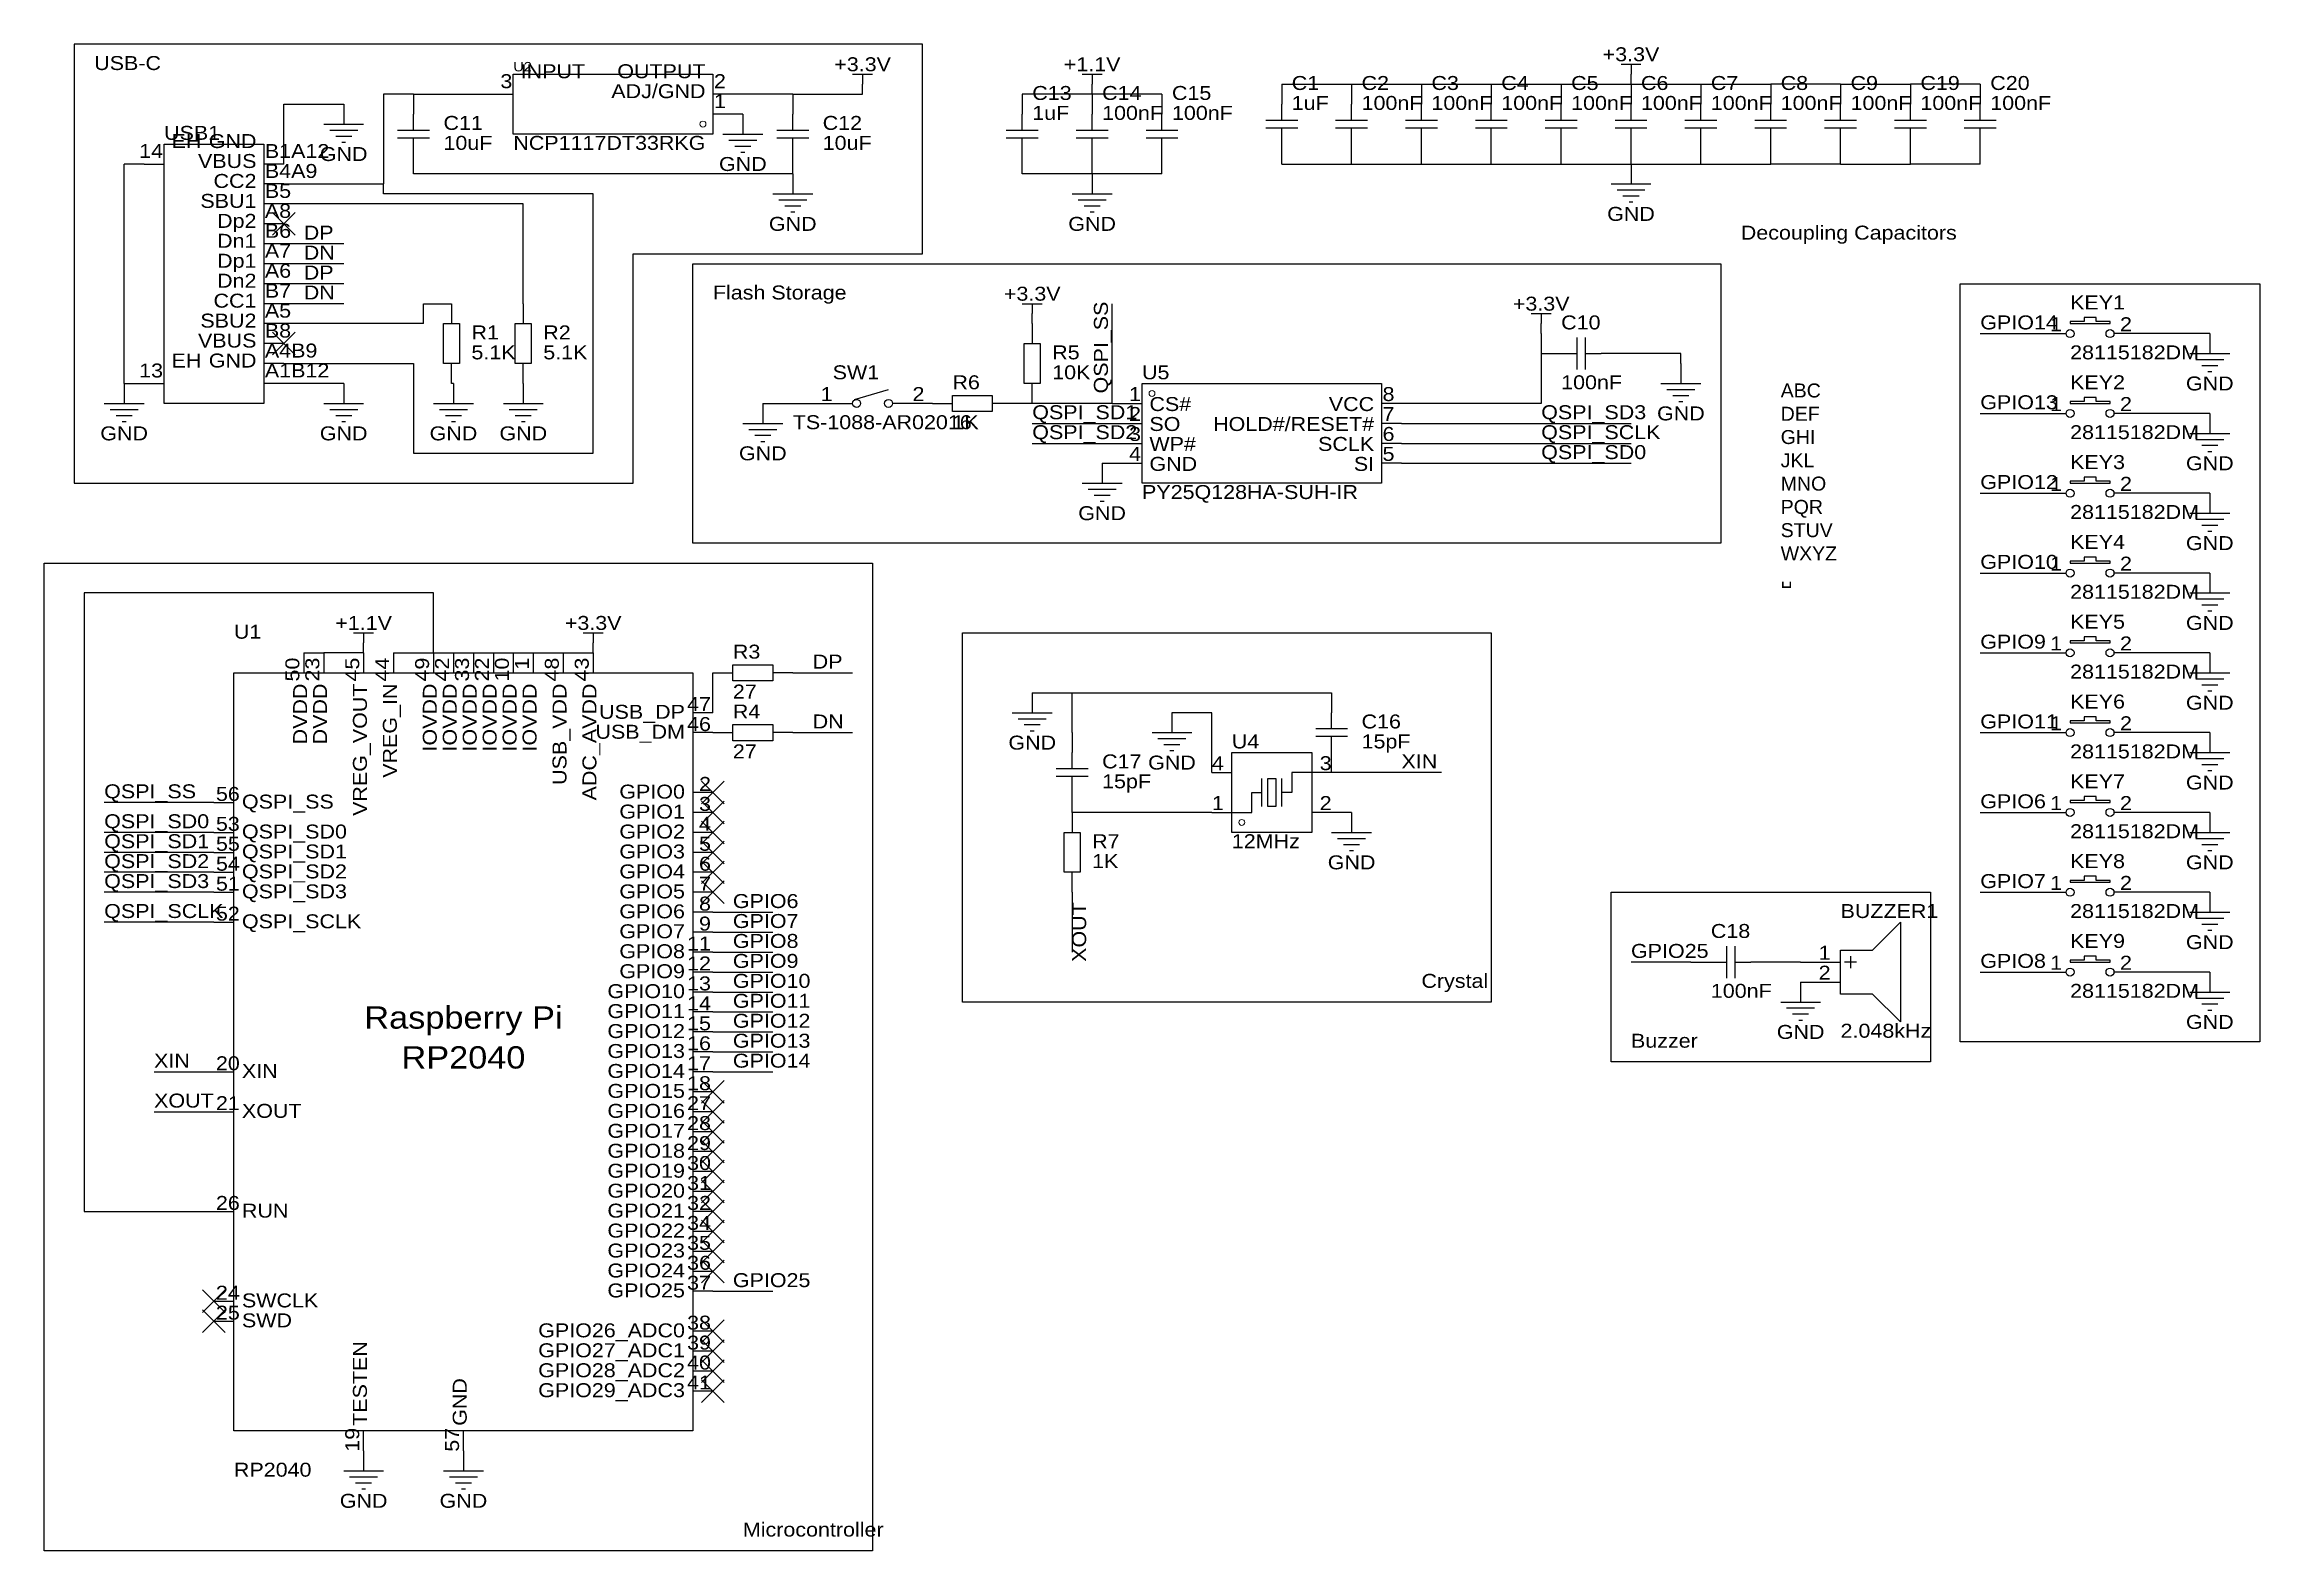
# Model space of a CAD drawing. Header units: millimetres. Extents: x 8 to 290, y 8 to 199.
import ezdxf
from ezdxf.enums import TextEntityAlignment as Align

# ---------------------------------------------------------------- set-up
doc = ezdxf.new("R2010")
doc.units = ezdxf.units.MM
doc.header["$MEASUREMENT"] = 0
doc.styles.get("Standard").update_dxf_attribs({"font": 'arial.ttf'})

msp = doc.modelspace()

# ---------------------------------------------------------------- linework, layer by layer
at = {"color": 1, "true_color": 0x000000}
for points in [[(11.43, 199.39), (11.43, 143.51), (82.55, 143.51), (82.55, 172.72), (119.38, 172.72), (119.38, 199.39)], [(90.17, 171.45), (220.98, 171.45), (220.98, 135.89), (90.17, 135.89)], [(251.46, 168.91), (289.56, 168.91), (289.56, 72.39), (251.46, 72.39)], [(7.62, 133.35), (113.03, 133.35), (113.03, 7.62), (7.62, 7.62)], [(124.46, 124.46), (191.77, 124.46), (191.77, 77.47), (124.46, 77.47)], [(207.01, 91.44), (247.65, 91.44), (247.65, 69.85), (207.01, 69.85)]]:
    msp.add_lwpolyline(points, close=True, dxfattribs=at)
at = {"color": 1, "true_color": 0xa00000}
for points in [[(92.71, 187.96), (67.31, 187.96), (67.31, 195.58), (92.71, 195.58)], [(35.56, 153.67), (22.86, 153.67), (22.86, 186.69), (35.56, 186.69)], [(60.45, 163.83), (60.45, 158.75), (58.42, 158.75), (58.42, 163.83)], [(69.6, 163.83), (69.6, 158.75), (67.56, 158.75), (67.56, 163.83)], [(265.43, 163.83), (270.51, 163.83), (270.51, 164.08), (268.73, 164.08), (268.73, 164.59), (267.21, 164.59), (267.21, 164.08), (265.43, 164.08)], [(132.33, 156.21), (132.33, 161.29), (134.37, 161.29), (134.37, 156.21)], [(147.32, 156.21), (177.8, 156.21), (177.8, 143.51), (147.32, 143.51)], [(123.19, 154.69), (128.27, 154.69), (128.27, 152.65), (123.19, 152.65)], [(265.43, 153.67), (270.51, 153.67), (270.51, 153.92), (268.73, 153.92), (268.73, 154.43), (267.21, 154.43), (267.21, 153.92), (265.43, 153.92)], [(265.43, 143.51), (270.51, 143.51), (270.51, 143.76), (268.73, 143.76), (268.73, 144.27), (267.21, 144.27), (267.21, 143.76), (265.43, 143.76)], [(265.43, 133.35), (270.51, 133.35), (270.51, 133.6), (268.73, 133.6), (268.73, 134.11), (267.21, 134.11), (267.21, 133.6), (265.43, 133.6)], [(265.43, 123.19), (270.51, 123.19), (270.51, 123.44), (268.73, 123.44), (268.73, 123.95), (267.21, 123.95), (267.21, 123.44), (265.43, 123.44)], [(31.75, 119.38), (90.17, 119.38), (90.17, 22.86), (31.75, 22.86)], [(95.25, 120.4), (100.33, 120.4), (100.33, 118.36), (95.25, 118.36)], [(95.25, 112.78), (100.33, 112.78), (100.33, 110.74), (95.25, 110.74)], [(265.43, 113.03), (270.51, 113.03), (270.51, 113.28), (268.73, 113.28), (268.73, 113.79), (267.21, 113.79), (267.21, 113.28), (265.43, 113.28)], [(158.75, 109.22), (168.91, 109.22), (168.91, 99.06), (158.75, 99.06)], [(163.32, 105.92), (164.34, 105.92), (164.34, 102.36), (163.32, 102.36)], [(265.43, 102.87), (270.51, 102.87), (270.51, 103.12), (268.73, 103.12), (268.73, 103.63), (267.21, 103.63), (267.21, 103.12), (265.43, 103.12)], [(137.41, 93.98), (137.41, 99.06), (139.45, 99.06), (139.45, 93.98)], [(265.43, 92.71), (270.51, 92.71), (270.51, 92.96), (268.73, 92.96), (268.73, 93.47), (267.21, 93.47), (267.21, 92.96), (265.43, 92.96)], [(240.28, 78.49), (236.22, 78.49), (236.22, 84.07), (240.28, 84.07), (243.84, 87.63), (243.84, 74.93)], [(265.43, 82.55), (270.51, 82.55), (270.51, 82.8), (268.73, 82.8), (268.73, 83.31), (267.21, 83.31), (267.21, 82.8), (265.43, 82.8)]]:
    msp.add_lwpolyline(points, close=True, dxfattribs=at)
for points in [[(110.49, 195.58), (113.03, 195.58)], [(111.76, 195.58), (111.76, 194.31)], [(139.7, 195.58), (142.24, 195.58)], [(140.97, 195.58), (140.97, 194.31)], [(208.28, 196.85), (210.82, 196.85)], [(209.55, 196.85), (209.55, 195.58)], [(165.1, 189.74), (165.1, 191.77)], [(173.99, 189.74), (173.99, 191.77)], [(182.88, 189.74), (182.88, 191.77)], [(191.77, 189.74), (191.77, 191.77)], [(200.66, 189.74), (200.66, 191.77)], [(209.55, 189.74), (209.55, 191.77)], [(218.44, 189.74), (218.44, 191.77)], [(227.33, 189.74), (227.33, 191.77)], [(236.22, 189.74), (236.22, 191.77)], [(245.11, 189.74), (245.11, 191.77)], [(254, 189.74), (254, 191.77)], [(43.18, 189.23), (48.26, 189.23)], [(54.61, 188.47), (54.61, 190.5)], [(102.87, 188.47), (102.87, 190.5)], [(132.08, 188.47), (132.08, 190.5)], [(140.97, 188.47), (140.97, 190.5)], [(149.86, 188.47), (149.86, 190.5)], [(163.07, 189.74), (167.13, 189.74)], [(171.96, 189.74), (176.02, 189.74)], [(180.85, 189.74), (184.91, 189.74)], [(189.74, 189.74), (193.8, 189.74)], [(198.63, 189.74), (202.69, 189.74)], [(207.52, 189.74), (211.58, 189.74)], [(216.41, 189.74), (220.47, 189.74)], [(225.3, 189.74), (229.36, 189.74)], [(234.19, 189.74), (238.25, 189.74)], [(243.08, 189.74), (247.14, 189.74)], [(251.97, 189.74), (256.03, 189.74)], [(43.94, 188.47), (47.5, 188.47)], [(44.7, 187.71), (46.74, 187.71)], [(45.47, 186.94), (45.97, 186.94)], [(52.58, 188.47), (56.64, 188.47)], [(56.64, 187.45), (52.58, 187.45)], [(54.61, 185.42), (54.61, 187.45)], [(93.98, 187.96), (99.06, 187.96)], [(94.74, 187.2), (98.3, 187.2)], [(95.5, 186.44), (97.54, 186.44)], [(100.84, 188.47), (104.9, 188.47)], [(104.9, 187.45), (100.84, 187.45)], [(102.87, 185.42), (102.87, 187.45)], [(130.05, 188.47), (134.11, 188.47)], [(134.11, 187.45), (130.05, 187.45)], [(132.08, 185.42), (132.08, 187.45)], [(138.94, 188.47), (143, 188.47)], [(143, 187.45), (138.94, 187.45)], [(140.97, 185.42), (140.97, 187.45)], [(147.83, 188.47), (151.89, 188.47)], [(151.89, 187.45), (147.83, 187.45)], [(149.86, 185.42), (149.86, 187.45)], [(167.13, 188.72), (163.07, 188.72)], [(165.1, 186.69), (165.1, 188.72)], [(176.02, 188.72), (171.96, 188.72)], [(173.99, 186.69), (173.99, 188.72)], [(184.91, 188.72), (180.85, 188.72)], [(182.88, 186.69), (182.88, 188.72)], [(193.8, 188.72), (189.74, 188.72)], [(191.77, 186.69), (191.77, 188.72)], [(202.69, 188.72), (198.63, 188.72)], [(200.66, 186.69), (200.66, 188.72)], [(211.58, 188.72), (207.52, 188.72)], [(209.55, 186.69), (209.55, 188.72)], [(220.47, 188.72), (216.41, 188.72)], [(218.44, 186.69), (218.44, 188.72)], [(229.36, 188.72), (225.3, 188.72)], [(227.33, 186.69), (227.33, 188.72)], [(238.25, 188.72), (234.19, 188.72)], [(236.22, 186.69), (236.22, 188.72)], [(247.14, 188.72), (243.08, 188.72)], [(245.11, 186.69), (245.11, 188.72)], [(256.03, 188.72), (251.97, 188.72)], [(254, 186.69), (254, 188.72)], [(96.27, 185.67), (96.77, 185.67)], [(207.01, 181.61), (212.09, 181.61)], [(207.77, 180.85), (211.33, 180.85)], [(100.33, 180.34), (105.41, 180.34)], [(101.09, 179.58), (104.65, 179.58)], [(101.85, 178.82), (103.89, 178.82)], [(102.62, 178.05), (103.12, 178.05)], [(138.43, 180.34), (143.51, 180.34)], [(139.19, 179.58), (142.75, 179.58)], [(139.95, 178.82), (141.99, 178.82)], [(140.72, 178.05), (141.22, 178.05)], [(208.53, 180.09), (210.57, 180.09)], [(209.3, 179.32), (209.8, 179.32)], [(132.08, 166.37), (134.62, 166.37)], [(133.35, 166.37), (133.35, 165.1)], [(196.85, 165.1), (199.39, 165.1)], [(198.12, 165.1), (198.12, 163.83)], [(202.69, 157.99), (202.69, 162.05)], [(203.71, 162.05), (203.71, 157.99)], [(200.66, 160.02), (202.69, 160.02)], [(203.71, 160.02), (205.74, 160.02)], [(280.67, 160.02), (285.75, 160.02)], [(281.43, 159.26), (284.99, 159.26)], [(282.19, 158.5), (284.23, 158.5)], [(110.74, 154.18), (115.06, 155.45)], [(213.36, 156.21), (218.44, 156.21)], [(214.12, 155.45), (217.68, 155.45)], [(282.96, 157.73), (283.46, 157.73)], [(15.24, 153.67), (20.32, 153.67)], [(16, 152.91), (19.56, 152.91)], [(43.18, 153.67), (48.26, 153.67)], [(43.94, 152.91), (47.5, 152.91)], [(57.15, 153.67), (62.23, 153.67)], [(57.91, 152.91), (61.47, 152.91)], [(66.04, 153.67), (71.12, 153.67)], [(66.8, 152.91), (70.36, 152.91)], [(107.95, 153.67), (110.49, 153.67)], [(118.11, 153.67), (115.57, 153.67)], [(214.88, 154.69), (216.92, 154.69)], [(215.65, 153.92), (216.15, 153.92)], [(16.76, 152.15), (18.8, 152.15)], [(17.53, 151.38), (18.03, 151.38)], [(44.7, 152.15), (46.74, 152.15)], [(45.47, 151.38), (45.97, 151.38)], [(58.67, 152.15), (60.71, 152.15)], [(59.44, 151.38), (59.94, 151.38)], [(67.56, 152.15), (69.6, 152.15)], [(68.33, 151.38), (68.83, 151.38)], [(96.52, 151.13), (101.6, 151.13)], [(97.28, 150.37), (100.84, 150.37)], [(98.04, 149.61), (100.08, 149.61)], [(280.67, 149.86), (285.75, 149.86)], [(98.81, 148.84), (99.31, 148.84)], [(281.43, 149.1), (284.99, 149.1)], [(282.19, 148.34), (284.23, 148.34)], [(282.96, 147.57), (283.46, 147.57)], [(139.7, 143.51), (144.78, 143.51)], [(140.46, 142.75), (144.02, 142.75)], [(141.22, 141.99), (143.26, 141.99)], [(141.99, 141.22), (142.49, 141.22)], [(280.67, 139.7), (285.75, 139.7)], [(281.43, 138.94), (284.99, 138.94)], [(282.19, 138.18), (284.23, 138.18)], [(282.96, 137.41), (283.46, 137.41)], [(280.67, 129.54), (285.75, 129.54)], [(281.43, 128.78), (284.99, 128.78)], [(282.19, 128.02), (284.23, 128.02)], [(282.96, 127.25), (283.46, 127.25)], [(46.99, 124.46), (49.53, 124.46)], [(48.26, 124.46), (48.26, 123.19)], [(76.2, 124.46), (78.74, 124.46)], [(77.47, 124.46), (77.47, 123.19)], [(280.67, 119.38), (285.75, 119.38)], [(281.43, 118.62), (284.99, 118.62)], [(282.19, 117.86), (284.23, 117.86)], [(282.96, 117.09), (283.46, 117.09)], [(130.81, 114.3), (135.89, 114.3)], [(131.57, 113.54), (135.13, 113.54)], [(132.33, 112.78), (134.37, 112.78)], [(171.45, 112.27), (171.45, 114.3)], [(133.1, 112.01), (133.6, 112.01)], [(148.59, 111.76), (153.67, 111.76)], [(149.35, 111), (152.91, 111)], [(150.11, 110.24), (152.15, 110.24)], [(169.42, 112.27), (173.48, 112.27)], [(173.48, 111.25), (169.42, 111.25)], [(171.45, 109.22), (171.45, 111.25)], [(136.4, 107.19), (140.46, 107.19)], [(138.43, 107.19), (138.43, 109.22)], [(150.88, 109.47), (151.38, 109.47)], [(280.67, 109.22), (285.75, 109.22)], [(281.43, 108.46), (284.99, 108.46)], [(282.19, 107.7), (284.23, 107.7)], [(140.46, 106.17), (136.4, 106.17)], [(138.43, 104.14), (138.43, 106.17)], [(162.56, 102.36), (162.56, 105.92)], [(168.91, 106.68), (166.37, 106.68), (166.37, 104.14), (165.1, 104.14)], [(165.1, 102.36), (165.1, 105.92)], [(282.96, 106.93), (283.46, 106.93)], [(158.75, 101.6), (161.29, 101.6), (161.29, 104.14), (162.56, 104.14)], [(171.45, 99.06), (176.53, 99.06)], [(280.67, 99.06), (285.75, 99.06)], [(172.21, 98.3), (175.77, 98.3)], [(172.97, 97.54), (175.01, 97.54)], [(173.74, 96.77), (174.24, 96.77)], [(281.43, 98.3), (284.99, 98.3)], [(282.19, 97.54), (284.23, 97.54)], [(282.96, 96.77), (283.46, 96.77)], [(280.67, 88.9), (285.75, 88.9)], [(281.43, 88.14), (284.99, 88.14)], [(221.74, 80.52), (221.74, 84.58)], [(222.76, 84.58), (222.76, 80.52)], [(282.19, 87.38), (284.23, 87.38)], [(282.96, 86.61), (283.46, 86.61)], [(219.71, 82.55), (221.74, 82.55)], [(222.76, 82.55), (224.79, 82.55)], [(238.25, 82.55), (236.73, 82.55)], [(237.49, 83.31), (237.49, 81.79)], [(228.6, 77.47), (233.68, 77.47)], [(229.36, 76.71), (232.92, 76.71)], [(280.67, 78.74), (285.75, 78.74)], [(281.43, 77.98), (284.99, 77.98)], [(282.19, 77.22), (284.23, 77.22)], [(282.96, 76.45), (283.46, 76.45)], [(230.12, 75.95), (232.16, 75.95)], [(230.89, 75.18), (231.39, 75.18)], [(45.72, 17.78), (50.8, 17.78)], [(46.48, 17.02), (50.04, 17.02)], [(58.42, 17.78), (63.5, 17.78)], [(59.18, 17.02), (62.74, 17.02)], [(47.24, 16.26), (49.28, 16.26)], [(48.01, 15.49), (48.51, 15.49)], [(59.94, 16.26), (61.98, 16.26)], [(60.71, 15.49), (61.21, 15.49)]]:
    msp.add_lwpolyline(points, dxfattribs=at)
at = {"color": 1, "true_color": 0x880000}
for points in [[(209.55, 194.31), (209.55, 195.58)], [(45.72, 191.77), (45.72, 189.23)], [(54.61, 193.04), (54.61, 190.5)], [(64.77, 193.04), (67.31, 193.04)], [(95.25, 193.04), (92.71, 193.04)], [(102.87, 193.04), (102.87, 190.5)], [(111.76, 193.04), (111.76, 194.31)], [(132.08, 193.04), (132.08, 190.5)], [(140.97, 193.04), (140.97, 194.31)], [(140.97, 193.04), (140.97, 190.5)], [(149.86, 193.04), (149.86, 190.5)], [(165.1, 194.31), (165.1, 191.77)], [(173.99, 194.31), (173.99, 191.77)], [(182.88, 194.31), (182.88, 191.77)], [(191.77, 194.31), (191.77, 191.77)], [(200.66, 194.31), (200.66, 191.77)], [(209.55, 194.31), (209.55, 191.77)], [(218.44, 194.31), (218.44, 191.77)], [(227.33, 194.31), (227.33, 191.77)], [(236.22, 194.31), (236.22, 191.77)], [(245.11, 194.31), (245.11, 191.77)], [(254, 194.31), (254, 191.77)], [(95.25, 190.5), (92.71, 190.5)], [(96.52, 190.5), (96.52, 187.96)], [(165.1, 184.15), (165.1, 186.69)], [(173.99, 184.15), (173.99, 186.69)], [(182.88, 184.15), (182.88, 186.69)], [(191.77, 184.15), (191.77, 186.69)], [(200.66, 184.15), (200.66, 186.69)], [(209.55, 184.15), (209.55, 186.69)], [(218.44, 184.15), (218.44, 186.69)], [(227.33, 184.15), (227.33, 186.69)], [(236.22, 184.15), (236.22, 186.69)], [(245.11, 184.15), (245.11, 186.69)], [(254, 184.15), (254, 186.69)], [(20.32, 184.15), (22.86, 184.15)], [(38.1, 184.15), (35.56, 184.15)], [(54.61, 182.88), (54.61, 185.42)], [(102.87, 182.88), (102.87, 185.42)], [(132.08, 182.88), (132.08, 185.42)], [(140.97, 182.88), (140.97, 185.42)], [(149.86, 182.88), (149.86, 185.42)], [(209.55, 184.15), (209.55, 181.61)], [(38.1, 181.61), (35.56, 181.61)], [(102.87, 182.88), (102.87, 180.34)], [(140.97, 182.88), (140.97, 180.34)], [(38.1, 179.07), (35.56, 179.07)], [(38.1, 176.53), (35.56, 176.53)], [(38.1, 173.99), (35.56, 173.99)], [(38.1, 171.45), (35.56, 171.45)], [(38.1, 168.91), (35.56, 168.91)], [(38.1, 166.37), (35.56, 166.37)], [(59.44, 166.37), (59.44, 163.83)], [(68.58, 166.37), (68.58, 163.83)], [(38.1, 163.83), (35.56, 163.83)], [(133.35, 163.83), (133.35, 165.1)], [(133.35, 163.83), (133.35, 161.29)], [(198.12, 162.56), (198.12, 163.83)], [(38.1, 161.29), (35.56, 161.29)], [(261.62, 162.56), (264.92, 162.56)], [(274.32, 162.56), (271.02, 162.56)], [(283.21, 162.56), (283.21, 160.02)], [(38.1, 158.75), (35.56, 158.75)], [(59.44, 156.21), (59.44, 158.75)], [(68.58, 156.21), (68.58, 158.75)], [(198.12, 160.02), (200.66, 160.02)], [(208.28, 160.02), (205.74, 160.02)], [(215.9, 158.75), (215.9, 156.21)], [(17.78, 156.21), (17.78, 153.67)], [(20.32, 156.21), (22.86, 156.21)], [(38.1, 156.21), (35.56, 156.21)], [(45.72, 156.21), (45.72, 153.67)], [(59.69, 156.21), (59.69, 153.67)], [(68.58, 156.21), (68.58, 153.67)], [(133.35, 153.67), (133.35, 156.21)], [(99.06, 153.67), (99.06, 151.13)], [(105.41, 153.67), (107.95, 153.67)], [(120.65, 153.67), (118.11, 153.67)], [(120.65, 153.67), (123.19, 153.67)], [(130.81, 153.67), (128.27, 153.67)], [(144.78, 153.67), (147.32, 153.67)], [(180.34, 153.67), (177.8, 153.67)], [(261.62, 152.4), (264.92, 152.4)], [(274.32, 152.4), (271.02, 152.4)], [(283.21, 152.4), (283.21, 149.86)], [(144.78, 151.13), (147.32, 151.13)], [(180.34, 151.13), (177.8, 151.13)], [(144.78, 148.59), (147.32, 148.59)], [(180.34, 148.59), (177.8, 148.59)], [(142.24, 146.05), (142.24, 143.51)], [(144.78, 146.05), (147.32, 146.05)], [(180.34, 146.05), (177.8, 146.05)], [(261.62, 142.24), (264.92, 142.24)], [(274.32, 142.24), (271.02, 142.24)], [(283.21, 142.24), (283.21, 139.7)], [(261.62, 132.08), (264.92, 132.08)], [(274.32, 132.08), (271.02, 132.08)], [(283.21, 132.08), (283.21, 129.54)], [(40.64, 121.92), (40.64, 119.38)], [(43.18, 121.92), (43.18, 119.38)], [(48.26, 121.92), (48.26, 123.19)], [(48.26, 121.92), (48.26, 119.38)], [(52.07, 121.92), (52.07, 119.38)], [(57.15, 121.92), (57.15, 119.38)], [(59.69, 121.92), (59.69, 119.38)], [(62.23, 121.92), (62.23, 119.38)], [(64.77, 121.92), (64.77, 119.38)], [(67.31, 121.92), (67.31, 119.38)], [(69.85, 121.92), (69.85, 119.38)], [(73.66, 121.92), (73.66, 119.38)], [(77.47, 121.92), (77.47, 123.19)], [(77.47, 121.92), (77.47, 119.38)], [(261.62, 121.92), (264.92, 121.92)], [(274.32, 121.92), (271.02, 121.92)], [(283.21, 121.92), (283.21, 119.38)], [(92.71, 119.38), (95.25, 119.38)], [(102.87, 119.38), (100.33, 119.38)], [(133.35, 116.84), (133.35, 114.3)], [(171.45, 116.84), (171.45, 114.3)], [(92.71, 114.3), (90.17, 114.3)], [(151.13, 114.3), (151.13, 111.76)], [(92.71, 111.76), (90.17, 111.76)], [(92.71, 111.76), (95.25, 111.76)], [(102.87, 111.76), (100.33, 111.76)], [(138.43, 111.76), (138.43, 109.22)], [(261.62, 111.76), (264.92, 111.76)], [(274.32, 111.76), (271.02, 111.76)], [(283.21, 111.76), (283.21, 109.22)], [(171.45, 106.68), (171.45, 109.22)], [(156.21, 106.68), (158.75, 106.68)], [(171.45, 106.68), (168.91, 106.68)], [(29.21, 102.87), (31.75, 102.87)], [(92.71, 104.14), (90.17, 104.14)], [(92.71, 101.6), (90.17, 101.6)], [(138.43, 101.6), (138.43, 104.14)], [(138.43, 101.6), (138.43, 99.06)], [(156.21, 101.6), (158.75, 101.6)], [(171.45, 101.6), (168.91, 101.6)], [(173.99, 101.6), (173.99, 99.06)], [(261.62, 101.6), (264.92, 101.6)], [(274.32, 101.6), (271.02, 101.6)], [(283.21, 101.6), (283.21, 99.06)], [(29.21, 99.06), (31.75, 99.06)], [(92.71, 99.06), (90.17, 99.06)], [(29.21, 96.52), (31.75, 96.52)], [(92.71, 96.52), (90.17, 96.52)], [(29.21, 93.98), (31.75, 93.98)], [(92.71, 93.98), (90.17, 93.98)], [(138.43, 91.44), (138.43, 93.98)], [(29.21, 91.44), (31.75, 91.44)], [(92.71, 91.44), (90.17, 91.44)], [(261.62, 91.44), (264.92, 91.44)], [(274.32, 91.44), (271.02, 91.44)], [(283.21, 91.44), (283.21, 88.9)], [(29.21, 87.63), (31.75, 87.63)], [(92.71, 88.9), (90.17, 88.9)], [(92.71, 86.36), (90.17, 86.36)], [(92.71, 83.82), (90.17, 83.82)], [(217.17, 82.55), (219.71, 82.55)], [(227.33, 82.55), (224.79, 82.55)], [(231.14, 82.55), (236.22, 82.55)], [(92.71, 81.28), (90.17, 81.28)], [(231.14, 80.01), (236.22, 80.01)], [(231.14, 80.01), (231.14, 77.47)], [(261.62, 81.28), (264.92, 81.28)], [(274.32, 81.28), (271.02, 81.28)], [(283.21, 81.28), (283.21, 78.74)], [(92.71, 78.74), (90.17, 78.74)], [(92.71, 76.2), (90.17, 76.2)], [(92.71, 73.66), (90.17, 73.66)], [(92.71, 71.12), (90.17, 71.12)], [(29.21, 68.58), (31.75, 68.58)], [(92.71, 68.58), (90.17, 68.58)], [(92.71, 66.04), (90.17, 66.04)], [(29.21, 63.5), (31.75, 63.5)], [(92.71, 63.5), (90.17, 63.5)], [(92.71, 60.96), (90.17, 60.96)], [(92.71, 58.42), (90.17, 58.42)], [(92.71, 55.88), (90.17, 55.88)], [(29.21, 50.8), (31.75, 50.8)], [(92.71, 53.34), (90.17, 53.34)], [(92.71, 50.8), (90.17, 50.8)], [(92.71, 48.26), (90.17, 48.26)], [(92.71, 45.72), (90.17, 45.72)], [(92.71, 43.18), (90.17, 43.18)], [(92.71, 40.64), (90.17, 40.64)], [(29.21, 39.37), (31.75, 39.37)], [(29.21, 36.83), (31.75, 36.83)], [(92.71, 35.56), (90.17, 35.56)], [(92.71, 33.02), (90.17, 33.02)], [(92.71, 30.48), (90.17, 30.48)], [(92.71, 27.94), (90.17, 27.94)], [(48.26, 20.32), (48.26, 22.86)], [(60.96, 20.32), (60.96, 22.86)], [(48.26, 20.32), (48.26, 17.78)], [(60.96, 20.32), (60.96, 17.78)]]:
    msp.add_lwpolyline(points, dxfattribs=at)
at = {"color": 1, "true_color": 0x008800}
for points in [[(38.1, 191.77), (45.72, 191.77)], [(38.1, 184.15), (38.1, 191.77)], [(50.8, 193.04), (50.8, 181.61)], [(54.61, 193.04), (50.8, 193.04)], [(54.61, 193.04), (64.77, 193.04)], [(102.87, 193.04), (95.25, 193.04)], [(102.87, 193.04), (111.76, 193.04)], [(140.97, 193.04), (132.08, 193.04)], [(149.86, 193.04), (140.97, 193.04)], [(165.1, 194.31), (173.99, 194.31)], [(173.99, 194.31), (182.88, 194.31)], [(182.88, 194.31), (191.77, 194.31)], [(191.77, 194.31), (200.66, 194.31)], [(200.66, 194.31), (209.55, 194.31)], [(209.55, 194.31), (218.44, 194.31)], [(218.44, 194.31), (227.33, 194.31)], [(236.22, 194.31), (227.33, 194.31)], [(236.22, 194.31), (245.11, 194.31)], [(254, 194.31), (245.11, 194.31)], [(96.52, 190.5), (95.25, 190.5)], [(17.78, 156.21), (17.78, 184.15)], [(20.32, 184.15), (17.78, 184.15)], [(165.1, 184.15), (173.99, 184.15)], [(173.99, 184.15), (182.88, 184.15)], [(182.88, 184.15), (191.77, 184.15)], [(191.77, 184.15), (200.66, 184.15)], [(200.66, 184.15), (209.55, 184.15)], [(209.55, 184.15), (218.44, 184.15)], [(218.44, 184.15), (227.33, 184.15)], [(236.22, 184.15), (227.33, 184.15)], [(236.22, 184.15), (245.11, 184.15)], [(254, 184.15), (245.11, 184.15)], [(38.1, 181.61), (50.8, 181.61)], [(50.8, 180.34), (50.8, 181.61)], [(102.87, 182.88), (54.61, 182.88)], [(140.97, 182.88), (132.08, 182.88)], [(149.86, 182.88), (140.97, 182.88)], [(68.58, 179.07), (38.1, 179.07)], [(77.47, 180.34), (50.8, 180.34)], [(68.58, 166.37), (68.58, 179.07)], [(77.47, 147.32), (77.47, 180.34)], [(45.72, 173.99), (38.1, 173.99)], [(45.72, 171.45), (38.1, 171.45)], [(45.72, 168.91), (38.1, 168.91)], [(45.72, 166.37), (38.1, 166.37)], [(55.88, 163.83), (55.88, 166.37)], [(55.88, 166.37), (59.44, 166.37)], [(143.51, 153.67), (143.51, 166.37)], [(55.88, 163.83), (38.1, 163.83)], [(198.12, 162.56), (198.12, 160.02)], [(254, 162.56), (261.62, 162.56)], [(283.21, 162.56), (274.32, 162.56)], [(38.1, 158.75), (54.61, 158.75)], [(54.61, 158.75), (54.61, 147.32)], [(198.12, 160.02), (198.12, 153.67)], [(215.9, 160.02), (208.28, 160.02)], [(215.9, 158.75), (215.9, 160.02)], [(17.78, 156.21), (20.32, 156.21)], [(45.72, 156.21), (38.1, 156.21)], [(59.69, 156.21), (59.44, 156.21)], [(99.06, 153.67), (105.41, 153.67)], [(133.35, 153.67), (130.81, 153.67)], [(143.51, 153.67), (133.35, 153.67)], [(143.51, 153.67), (144.78, 153.67)], [(198.12, 153.67), (180.34, 153.67)], [(254, 152.4), (261.62, 152.4)], [(283.21, 152.4), (274.32, 152.4)], [(133.35, 151.13), (144.78, 151.13)], [(180.34, 151.13), (209.55, 151.13)], [(54.61, 147.32), (77.47, 147.32)], [(133.35, 148.59), (144.78, 148.59)], [(180.34, 148.59), (209.55, 148.59)], [(142.24, 146.05), (144.78, 146.05)], [(180.34, 146.05), (209.55, 146.05)], [(254, 142.24), (261.62, 142.24)], [(283.21, 142.24), (274.32, 142.24)], [(254, 132.08), (261.62, 132.08)], [(283.21, 132.08), (274.32, 132.08)], [(57.15, 129.54), (12.7, 129.54)], [(12.7, 129.54), (12.7, 50.8)], [(57.15, 121.92), (57.15, 129.54)], [(40.64, 121.92), (43.18, 121.92)], [(48.26, 121.92), (43.18, 121.92)], [(52.07, 121.92), (57.15, 121.92)], [(57.15, 121.92), (59.69, 121.92)], [(59.69, 121.92), (62.23, 121.92)], [(62.23, 121.92), (64.77, 121.92)], [(64.77, 121.92), (67.31, 121.92)], [(67.31, 121.92), (69.85, 121.92)], [(69.85, 121.92), (73.66, 121.92)], [(73.66, 121.92), (77.47, 121.92)], [(254, 121.92), (261.62, 121.92)], [(283.21, 121.92), (274.32, 121.92)], [(92.71, 114.3), (92.71, 119.38)], [(102.87, 119.38), (110.49, 119.38)], [(133.35, 116.84), (138.43, 116.84)], [(138.43, 116.84), (171.45, 116.84)], [(138.43, 111.76), (138.43, 116.84)], [(156.21, 114.3), (151.13, 114.3)], [(156.21, 106.68), (156.21, 114.3)], [(102.87, 111.76), (110.49, 111.76)], [(254, 111.76), (261.62, 111.76)], [(283.21, 111.76), (274.32, 111.76)], [(185.42, 106.68), (171.45, 106.68)], [(29.21, 102.87), (15.24, 102.87)], [(156.21, 101.6), (138.43, 101.6)], [(173.99, 101.6), (171.45, 101.6)], [(254, 101.6), (261.62, 101.6)], [(283.21, 101.6), (274.32, 101.6)], [(29.21, 99.06), (15.24, 99.06)], [(29.21, 96.52), (15.24, 96.52)], [(29.21, 93.98), (15.24, 93.98)], [(29.21, 91.44), (15.24, 91.44)], [(138.43, 91.44), (138.43, 83.82)], [(254, 91.44), (261.62, 91.44)], [(283.21, 91.44), (274.32, 91.44)], [(29.21, 87.63), (15.24, 87.63)], [(92.71, 88.9), (100.33, 88.9)], [(92.71, 86.36), (100.33, 86.36)], [(92.71, 83.82), (100.33, 83.82)], [(217.17, 82.55), (209.55, 82.55)], [(231.14, 82.55), (227.33, 82.55)], [(92.71, 81.28), (100.33, 81.28)], [(254, 81.28), (261.62, 81.28)], [(283.21, 81.28), (274.32, 81.28)], [(92.71, 78.74), (100.33, 78.74)], [(92.71, 76.2), (100.33, 76.2)], [(92.71, 73.66), (100.33, 73.66)], [(92.71, 71.12), (100.33, 71.12)], [(21.59, 68.58), (29.21, 68.58)], [(92.71, 68.58), (100.33, 68.58)], [(21.59, 63.5), (29.21, 63.5)], [(12.7, 50.8), (29.21, 50.8)], [(92.71, 40.64), (100.33, 40.64)]]:
    msp.add_lwpolyline(points, dxfattribs=at)
at = {"color": 1, "true_color": 0x999999}
for points in [[(39.54, 177.97), (36.66, 175.09)], [(36.66, 177.97), (39.54, 175.09)], [(39.54, 162.73), (36.66, 159.85)], [(36.66, 162.73), (39.54, 159.85)], [(94.15, 105.58), (91.27, 102.7)], [(91.27, 105.58), (94.15, 102.7)], [(94.15, 103.04), (91.27, 100.16)], [(91.27, 103.04), (94.15, 100.16)], [(94.15, 100.5), (91.27, 97.62)], [(91.27, 100.5), (94.15, 97.62)], [(94.15, 97.96), (91.27, 95.08)], [(91.27, 97.96), (94.15, 95.08)], [(94.15, 95.42), (91.27, 92.54)], [(91.27, 95.42), (94.15, 92.54)], [(94.15, 92.88), (91.27, 90)], [(91.27, 92.88), (94.15, 90)], [(94.15, 67.48), (91.27, 64.6)], [(91.27, 67.48), (94.15, 64.6)], [(94.15, 64.94), (91.27, 62.06)], [(91.27, 64.94), (94.15, 62.06)], [(94.15, 62.4), (91.27, 59.52)], [(91.27, 62.4), (94.15, 59.52)], [(94.15, 59.86), (91.27, 56.98)], [(91.27, 59.86), (94.15, 56.98)], [(94.15, 57.32), (91.27, 54.44)], [(91.27, 57.32), (94.15, 54.44)], [(94.15, 54.78), (91.27, 51.9)], [(91.27, 54.78), (94.15, 51.9)], [(94.15, 52.24), (91.27, 49.36)], [(91.27, 52.24), (94.15, 49.36)], [(94.15, 49.7), (91.27, 46.82)], [(91.27, 49.7), (94.15, 46.82)], [(94.15, 47.16), (91.27, 44.28)], [(91.27, 47.16), (94.15, 44.28)], [(94.15, 44.62), (91.27, 41.74)], [(91.27, 44.62), (94.15, 41.74)], [(30.65, 40.81), (27.77, 37.93)], [(27.77, 40.81), (30.65, 37.93)], [(30.65, 38.27), (27.77, 35.39)], [(27.77, 38.27), (30.65, 35.39)], [(94.15, 37), (91.27, 34.12)], [(91.27, 37), (94.15, 34.12)], [(94.15, 34.46), (91.27, 31.58)], [(91.27, 34.46), (94.15, 31.58)], [(94.15, 31.92), (91.27, 29.04)], [(91.27, 31.92), (94.15, 29.04)], [(94.15, 29.38), (91.27, 26.5)], [(91.27, 29.38), (94.15, 26.5)]]:
    msp.add_lwpolyline(points, dxfattribs=at)
at = {"color": 1, "lineweight": 0, "true_color": 0xa00000}
for centre in [(91.44, 189.23), (148.59, 154.94), (160.02, 100.33)]:
    msp.add_circle(centre, 0.381, dxfattribs=at)
at = {"true_color": 0x000000}
for centre in [(265.43, 162.56), (270.51, 162.56), (111, 153.67), (115.06, 153.67), (265.43, 152.4), (270.51, 152.4), (265.43, 142.24), (270.51, 142.24), (265.43, 132.08), (270.51, 132.08), (265.43, 121.92), (270.51, 121.92), (265.43, 111.76), (270.51, 111.76), (265.43, 101.6), (270.51, 101.6), (265.43, 91.44), (270.51, 91.44), (265.43, 81.28), (270.51, 81.28)]:
    msp.add_ellipse(centre, major_axis=(0, 0.508), ratio=1, dxfattribs=at)

# ---------------------------------------------------------------- texts
at = {"color": 1, "true_color": 0x0000ff, "width": 1.1}
for s, p in [('USB-C', (13.97, 195.58)), ('C1', (166.37, 193.04)), ('C2', (175.26, 193.04)), ('C3', (184.15, 193.04)), ('C4', (193.04, 193.04)), ('C5', (201.93, 193.04)), ('C6', (210.82, 193.04)), ('C7', (219.71, 193.04)), ('C8', (228.6, 193.04)), ('C9', (237.49, 193.04)), ('C19', (246.38, 193.04)), ('C20', (255.27, 193.04)), ('C13', (133.35, 191.77)), ('C14', (142.24, 191.77)), ('C15', (151.13, 191.77)), ('1uF', (166.37, 190.5)), ('100nF', (175.26, 190.5)), ('100nF', (184.15, 190.5)), ('100nF', (193.04, 190.5)), ('100nF', (201.93, 190.5)), ('100nF', (210.82, 190.5)), ('100nF', (219.71, 190.5)), ('100nF', (228.6, 190.5)), ('100nF', (237.49, 190.5)), ('100nF', (246.38, 190.5)), ('100nF', (255.27, 190.5)), ('C11', (58.42, 187.96)), ('C12', (106.68, 187.96)), ('1uF', (133.35, 189.23)), ('100nF', (142.24, 189.23)), ('100nF', (151.13, 189.23)), ('10uF', (58.42, 185.42)), ('NCP1117DT33RKG', (67.31, 185.42)), ('10uF', (106.68, 185.42)), ('DP', (40.64, 173.99)), ('Decoupling Capacitors', (223.52, 173.99)), ('DN', (40.64, 171.45)), ('DP', (40.64, 168.91)), ('DN', (40.64, 166.37)), ('Flash Storage', (92.71, 166.37)), ('R1', (61.98, 161.29)), ('R2', (71.12, 161.29)), ('C10', (200.66, 162.56)), ('GPIO14', (254, 162.56)), ('5.1K', (61.98, 158.75)), ('5.1K', (71.12, 158.75)), ('R5', (135.89, 158.75)), ('28115182DM', (265.43, 158.75)), ('10K', (135.89, 156.21)), ('R6', (123.19, 154.94)), ('100nF', (200.66, 154.94)), ('QSPI_SD1', (133.35, 151.13)), ('QSPI_SD3', (198.12, 151.13)), ('GPIO13', (254, 152.4)), ('TS-1088-AR02016', (102.87, 149.86)), ('1K', (123.19, 149.86)), ('QSPI_SD2', (133.35, 148.59)), ('QSPI_SCLK', (198.12, 148.59)), ('28115182DM', (265.43, 148.59)), ('QSPI_SD0', (198.12, 146.05)), ('GPIO12', (254, 142.24)), ('PY25Q128HA-SUH-IR', (147.32, 140.97)), ('28115182DM', (265.43, 138.43)), ('GPIO10', (254, 132.08)), ('28115182DM', (265.43, 128.27)), ('GPIO9', (254, 121.92)), ('R3', (95.25, 120.65)), ('DP', (105.41, 119.38)), ('28115182DM', (265.43, 118.11)), ('27', (95.25, 115.57)), ('R4', (95.25, 113.03)), ('DN', (105.41, 111.76)), ('C16', (175.26, 111.76)), ('GPIO11', (254, 111.76)), ('27', (95.25, 107.95)), ('15pF', (175.26, 109.22)), ('28115182DM', (265.43, 107.95)), ('C17', (142.24, 106.68)), ('XIN', (180.34, 106.68)), ('QSPI_SS', (15.24, 102.87)), ('15pF', (142.24, 104.14)), ('GPIO6', (254, 101.6)), ('QSPI_SD0', (15.24, 99.06)), ('QSPI_SD1', (15.24, 96.52)), ('R7', (140.97, 96.52)), ('12MHz', (158.75, 96.52)), ('28115182DM', (265.43, 97.79)), ('QSPI_SD2', (15.24, 93.98)), ('1K', (140.97, 93.98)), ('QSPI_SD3', (15.24, 91.44)), ('GPIO7', (254, 91.44)), ('GPIO6', (95.25, 88.9)), ('QSPI_SCLK', (15.24, 87.63)), ('GPIO7', (95.25, 86.36)), ('C18', (219.71, 85.09)), ('28115182DM', (265.43, 87.63)), ('GPIO8', (95.25, 83.82)), ('GPIO25', (209.55, 82.55)), ('GPIO9', (95.25, 81.28)), ('GPIO8', (254, 81.28)), ('GPIO10', (95.25, 78.74)), ('Crystal', (182.88, 78.74)), ('100nF', (219.71, 77.47)), ('28115182DM', (265.43, 77.47)), ('GPIO11', (95.25, 76.2)), ('GPIO12', (95.25, 73.66)), ('GPIO13', (95.25, 71.12)), ('Buzzer', (209.55, 71.12)), ('2.048kHz', (236.22, 72.39)), ('XIN', (21.59, 68.58)), ('GPIO14', (95.25, 68.58)), ('XOUT', (21.59, 63.5)), ('GPIO25', (95.25, 40.64)), ('RP2040', (31.75, 16.51)), ('Microcontroller', (96.52, 8.89))]:
    msp.add_text(s, height=1.778, dxfattribs=at).set_placement(p, align=Align.BOTTOM_LEFT)
at = {"color": 1, "true_color": 0x000080, "width": 1.1}
for s, p in [('+3.3V', (111.76, 196.85)), ('+1.1V', (140.97, 196.85)), ('+3.3V', (209.55, 198.12)), ('GND', (45.72, 185.42)), ('GND', (96.52, 184.15)), ('GND', (209.55, 177.8)), ('GND', (102.87, 176.53)), ('GND', (140.97, 176.53)), ('+3.3V', (133.35, 167.64)), ('+3.3V', (198.12, 166.37)), ('GND', (283.21, 156.21)), ('GND', (215.9, 152.4)), ('GND', (17.78, 149.86)), ('GND', (45.72, 149.86)), ('GND', (59.69, 149.86)), ('GND', (68.58, 149.86)), ('GND', (99.06, 147.32)), ('GND', (283.21, 146.05)), ('GND', (142.24, 139.7)), ('GND', (283.21, 135.89)), ('+1.1V', (48.26, 125.73)), ('+3.3V', (77.47, 125.73)), ('GND', (283.21, 125.73)), ('GND', (283.21, 115.57)), ('GND', (133.35, 110.49)), ('GND', (151.13, 107.95)), ('GND', (283.21, 105.41)), ('GND', (173.99, 95.25)), ('GND', (283.21, 95.25)), ('GND', (283.21, 85.09)), ('GND', (231.14, 73.66)), ('GND', (283.21, 74.93)), ('GND', (48.26, 13.97)), ('GND', (60.96, 13.97))]:
    msp.add_text(s, height=1.778, dxfattribs=at).set_placement(p, align=Align.MIDDLE_CENTER)
at = {"color": 1, "true_color": 0x000000, "width": 1.1}
for s, height, p in [('3', 1.78, (67.18, 193.27)), ('OUTPUT', 1.778, (91.77, 194.54)), ('ADJ/GND', 1.778, (91.77, 192)), ('14', 1.778, (22.73, 184.38)), ('GND', 1.778, (34.62, 185.65)), ('VBUS', 1.778, (34.62, 183.11)), ('CC2', 1.778, (34.62, 180.57)), ('SBU1', 1.778, (34.62, 178.03)), ('Dp2', 1.778, (34.62, 175.49)), ('Dn1', 1.778, (34.62, 172.95)), ('Dp1', 1.778, (34.62, 170.41)), ('Dn2', 1.778, (34.62, 167.87)), ('CC1', 1.778, (34.62, 165.33)), ('SBU2', 1.778, (34.62, 162.79)), ('1', 1.78, (264.41, 162.33)), ('VBUS', 1.778, (34.62, 160.25)), ('13', 1.778, (22.73, 156.44)), ('GND', 1.778, (34.62, 157.71)), ('1', 1.78, (107.95, 153.44)), ('1', 1.78, (147.19, 153.44)), ('2', 1.78, (147.19, 150.9)), ('VCC', 1.778, (176.86, 152.17)), ('1', 1.78, (264.41, 152.17)), ('3', 1.78, (147.19, 148.36)), ('HOLD#/RESET#', 1.778, (176.86, 149.63)), ('4', 1.78, (147.19, 145.82)), ('SCLK', 1.778, (176.86, 147.09)), ('SI', 1.778, (176.86, 144.55)), ('1', 1.78, (264.41, 142.01)), ('1', 1.78, (264.41, 131.85)), ('1', 1.78, (264.41, 121.69)), ('47', 1.778, (92.46, 113.97)), ('USB_DM', 1.778, (89.15, 110.45)), ('USB_DP', 1.778, (89.15, 112.99)), ('46', 1.778, (92.46, 111.43)), ('1', 1.78, (264.41, 111.53)), ('4', 1.78, (157.73, 106.45)), ('GPIO0', 1.778, (89.15, 102.83)), ('2', 1.78, (92.46, 103.81)), ('GPIO1', 1.778, (89.15, 100.29)), ('3', 1.78, (92.46, 101.27)), ('1', 1.78, (157.73, 101.37)), ('1', 1.78, (264.41, 101.37)), ('GPIO2', 1.778, (89.15, 97.75)), ('4', 1.78, (92.46, 98.73)), ('GPIO3', 1.778, (89.15, 95.21)), ('5', 1.78, (92.46, 96.19)), ('6', 1.78, (92.46, 93.65)), ('GPIO4', 1.778, (89.15, 92.67)), ('7', 1.78, (92.46, 91.11)), ('1', 1.78, (264.41, 91.21)), ('GPIO5', 1.778, (89.15, 90.13)), ('8', 1.78, (92.46, 88.57)), ('GPIO6', 1.778, (89.15, 87.59)), ('9', 1.78, (92.46, 86.03)), ('GPIO7', 1.778, (89.15, 85.05)), ('GPIO8', 1.778, (89.15, 82.51)), ('11', 1.778, (92.46, 83.49)), ('1', 1.78, (234.95, 82.32)), ('GPIO9', 1.778, (89.15, 79.97)), ('12', 1.778, (92.46, 80.95)), ('2', 1.78, (234.95, 79.78)), ('1', 1.78, (264.41, 81.05)), ('GPIO10', 1.778, (89.15, 77.43)), ('13', 1.778, (92.46, 78.41)), ('GPIO11', 1.778, (89.15, 74.89)), ('14', 1.778, (92.46, 75.87)), ('GPIO12', 1.778, (89.15, 72.35)), ('15', 1.778, (92.46, 73.33)), ('GPIO13', 1.778, (89.15, 69.81)), ('16', 1.778, (92.46, 70.79)), ('17', 1.778, (92.46, 68.25)), ('GPIO14', 1.778, (89.15, 67.27)), ('18', 1.778, (92.46, 65.71)), ('GPIO15', 1.778, (89.15, 64.73)), ('27', 1.778, (92.46, 63.17)), ('GPIO16', 1.778, (89.15, 62.19)), ('28', 1.778, (92.46, 60.63)), ('GPIO17', 1.778, (89.15, 59.65)), ('GPIO18', 1.778, (89.15, 57.11)), ('29', 1.778, (92.46, 58.09)), ('GPIO19', 1.778, (89.15, 54.57)), ('30', 1.778, (92.46, 55.55)), ('GPIO20', 1.778, (89.15, 52.03)), ('31', 1.778, (92.46, 53.01)), ('GPIO21', 1.778, (89.15, 49.49)), ('32', 1.778, (92.46, 50.47)), ('GPIO22', 1.778, (89.15, 46.95)), ('34', 1.778, (92.46, 47.93)), ('GPIO23', 1.778, (89.15, 44.41)), ('35', 1.778, (92.46, 45.39)), ('36', 1.778, (92.46, 42.85)), ('GPIO24', 1.778, (89.15, 41.87)), ('37', 1.778, (92.46, 40.31)), ('GPIO25', 1.778, (89.15, 39.33)), ('38', 1.778, (92.46, 35.23)), ('GPIO26_ADC0', 1.778, (89.15, 34.25)), ('GPIO27_ADC1', 1.778, (89.15, 31.71)), ('39', 1.778, (92.46, 32.69)), ('GPIO28_ADC2', 1.778, (89.15, 29.17)), ('40', 1.778, (92.46, 30.15)), ('GPIO29_ADC3', 1.778, (89.15, 26.63)), ('41', 1.778, (92.46, 27.61))]:
    msp.add_text(s, height=height, dxfattribs=at).set_placement(p, align=Align.BOTTOM_RIGHT)
at = {"color": 1, "true_color": 0x000080, "width": 1.1}
for s, height, p in [('U2', 1.2, (67.31, 195.58)), ('USB1', 1.778, (22.86, 186.69)), ('KEY1', 1.778, (265.43, 165.1)), ('SW1', 1.778, (107.95, 156.21)), ('U5', 1.778, (147.32, 156.21)), ('KEY2', 1.778, (265.43, 154.94)), ('KEY3', 1.778, (265.43, 144.78)), ('KEY4', 1.778, (265.43, 134.62)), ('U1', 1.778, (31.75, 123.19)), ('KEY5', 1.778, (265.43, 124.46)), ('KEY6', 1.778, (265.43, 114.3)), ('U4', 1.778, (158.75, 109.22)), ('KEY7', 1.778, (265.43, 104.14)), ('KEY8', 1.778, (265.43, 93.98)), ('BUZZER1', 1.778, (236.22, 87.63)), ('KEY9', 1.778, (265.43, 83.82))]:
    msp.add_text(s, height=height, dxfattribs=at).set_placement(p, align=Align.BOTTOM_LEFT)
at = {"color": 1, "true_color": 0x000000, "width": 1.1}
for s, height, p in [('INPUT', 1.778, (68.25, 194.54)), ('2', 1.78, (92.84, 193.27)), ('1', 1.78, (92.84, 190.73)), ('EH', 1.778, (23.8, 185.65)), ('B1A12', 1.778, (35.69, 184.38)), ('B4A9', 1.778, (35.69, 181.84)), ('B5', 1.778, (35.69, 179.3)), ('A8', 1.778, (35.69, 176.76)), ('B6', 1.778, (35.69, 174.22)), ('A7', 1.778, (35.69, 171.68)), ('A6', 1.778, (35.69, 169.14)), ('A5', 1.778, (35.69, 164.06)), ('B7', 1.778, (35.69, 166.6)), ('B8', 1.778, (35.69, 161.52)), ('2', 1.78, (271.78, 162.33)), ('A4B9', 1.778, (35.69, 158.98)), ('EH', 1.778, (23.8, 157.71)), ('A1B12', 1.778, (35.69, 156.44)), ('2', 1.78, (118.11, 153.44)), ('8', 1.78, (177.93, 153.44)), ('CS#', 1.778, (148.26, 152.17)), ('7', 1.78, (177.93, 150.9)), ('2', 1.78, (271.78, 152.17)), ('SO', 1.778, (148.26, 149.63)), ('6', 1.78, (177.93, 148.36)), ('WP#', 1.778, (148.26, 147.09)), ('GND', 1.778, (148.26, 144.55)), ('5', 1.78, (177.93, 145.82)), ('2', 1.78, (271.78, 142.01)), ('2', 1.78, (271.78, 131.85)), ('2', 1.78, (271.78, 121.69)), ('2', 1.78, (271.78, 111.53)), ('3', 1.78, (169.93, 106.45)), ('56', 1.778, (29.46, 102.54)), ('QSPI_SS', 1.778, (32.77, 101.56)), ('2', 1.78, (169.93, 101.37)), ('2', 1.78, (271.78, 101.37)), ('53', 1.778, (29.46, 98.73)), ('QSPI_SD0', 1.778, (32.77, 97.75)), ('55', 1.778, (29.46, 96.19)), ('54', 1.778, (29.46, 93.65)), ('QSPI_SD1', 1.778, (32.77, 95.21)), ('51', 1.778, (29.46, 91.11)), ('QSPI_SD2', 1.778, (32.77, 92.67)), ('2', 1.78, (271.78, 91.21)), ('QSPI_SD3', 1.778, (32.77, 90.13)), ('52', 1.778, (29.46, 87.3)), ('QSPI_SCLK', 1.778, (32.77, 86.32)), ('2', 1.78, (271.78, 81.05)), ('20', 1.778, (29.46, 68.25)), ('XIN', 1.778, (32.77, 67.27)), ('21', 1.778, (29.46, 63.17)), ('XOUT', 1.778, (32.77, 62.19)), ('26', 1.778, (29.46, 50.47)), ('RUN', 1.778, (32.77, 49.49)), ('24', 1.778, (29.46, 39.04)), ('SWCLK', 1.778, (32.77, 38.06)), ('25', 1.778, (29.46, 36.5)), ('SWD', 1.778, (32.77, 35.52))]:
    msp.add_text(s, height=height, dxfattribs=at).set_placement(p, align=Align.BOTTOM_LEFT)
at = {"color": 1, "true_color": 0x0000ff, "width": 1.1}
msp.add_text('QSPI_SS', height=1.778, rotation=90, dxfattribs=at).set_placement((143.51, 154.94), align=Align.BOTTOM_LEFT)
at = {"color": 1, "true_color": 0x000000, "width": 1.1}
for s, height, p in [('50', 1.778, (40.61, 121.31)), ('23', 1.778, (43.15, 121.31)), ('45', 1.778, (48.23, 121.31)), ('44', 1.778, (52.04, 121.31)), ('49', 1.778, (57.12, 121.31)), ('42', 1.778, (59.66, 121.31)), ('33', 1.778, (62.2, 121.31)), ('22', 1.778, (64.74, 121.31)), ('10', 1.778, (67.28, 121.31)), ('1', 1.78, (69.82, 121.31)), ('48', 1.778, (73.63, 121.31)), ('43', 1.778, (77.44, 121.31)), ('DVDD', 1.778, (41.59, 118.01)), ('DVDD', 1.778, (44.13, 118.01)), ('VREG_VOUT', 1.778, (49.21, 118.01)), ('VREG_IN', 1.778, (53.02, 118.01)), ('IOVDD', 1.778, (58.1, 118.01)), ('IOVDD', 1.778, (60.64, 118.01)), ('IOVDD', 1.778, (63.18, 118.01)), ('IOVDD', 1.778, (65.72, 118.01)), ('IOVDD', 1.778, (68.26, 118.01)), ('IOVDD', 1.778, (70.8, 118.01)), ('USB_VDD', 1.778, (74.61, 118.01)), ('ADC_AVDD', 1.778, (78.42, 118.01))]:
    msp.add_text(s, height=height, rotation=90, dxfattribs=at).set_placement(p, align=Align.BOTTOM_RIGHT)
at = {"color": 1, "true_color": 0x0000ff, "width": 1.1}
msp.add_text('XOUT', height=1.778, rotation=90, dxfattribs=at).set_placement((138.43, 90.17), align=Align.TOP_RIGHT)
at = {"color": 1, "true_color": 0x000000, "width": 1.1}
for s, height, p in [('Raspberry Pi', 2.8399, (60.96, 75.5)), ('RP2040', 2.84, (60.96, 70.42))]:
    msp.add_text(s, height=height, dxfattribs=at).set_placement(p, align=Align.MIDDLE_CENTER)
for s, p in [('TESTEN', (49.21, 23.52)), ('GND', (61.91, 23.52)), ('19', (48.23, 20.22)), ('57', (60.93, 20.22))]:
    msp.add_text(s, height=1.778, rotation=90, dxfattribs=at).set_placement(p, align=Align.BOTTOM_LEFT)
at = {"insert": (228.6, 156.21), "char_height": 1.778, "width": 1.1, "attachment_point": 1}
msp.add_mtext('ABC   DEF   GHI\\PJKL   MNO   PQR\\PSTUV   WXYZ   ␣', dxfattribs=at)

doc.saveas('drawing.dxf')
